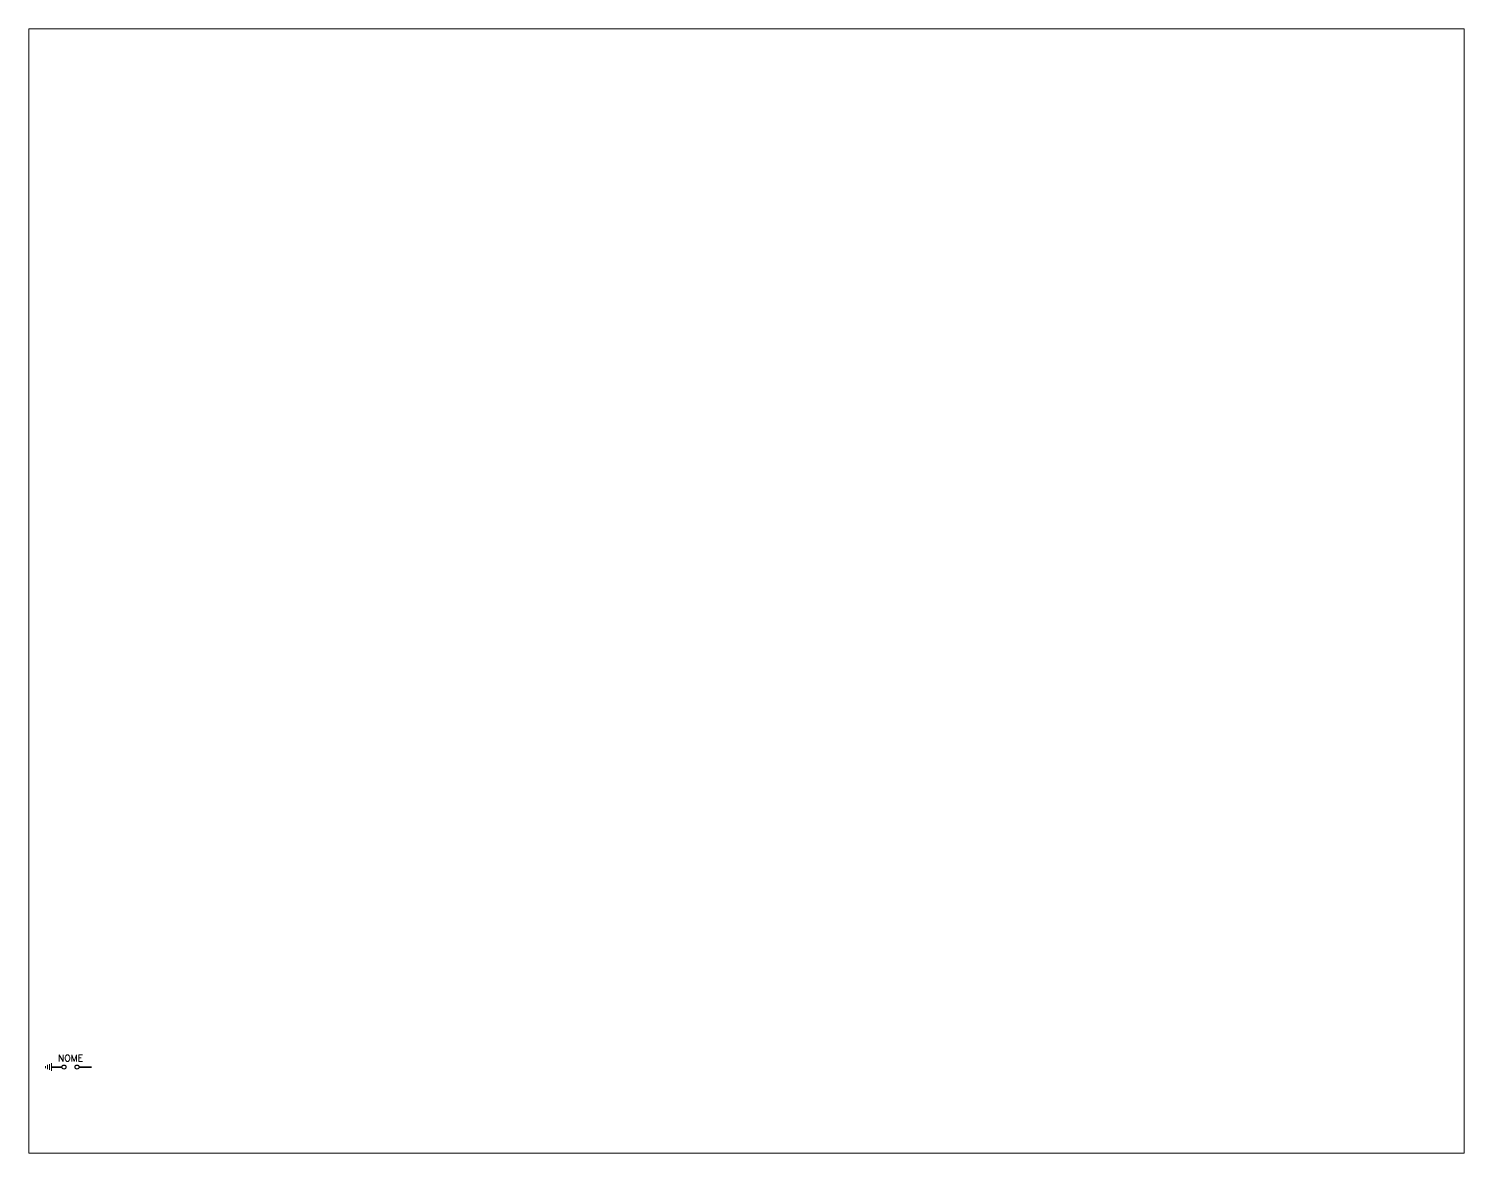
# Paper-space layout 'Layout1' of a CAD drawing. Extents: x 1.03 to 9.28, y 0.81 to 7.27.
# The model-space entities are those that its viewports show. They can reach past a viewport. Long polylines and large blocks are cut down to what shows.
import ezdxf
from ezdxf.enums import TextEntityAlignment as Align

# ---------------------------------------------------------------- set-up
doc = ezdxf.new("R2010")
doc.units = 0
doc.header["$LTSCALE"] = 10
doc.header["$MEASUREMENT"] = 0
doc.layers.get('0').update_dxf_attribs({"linetype": 'CONTINUOUS'})
doc.styles.add('ROMANS', font='romans', dxfattribs={"height": 0.2})

msp = doc.modelspace()

# ---------------------------------------------------------------- linework, layer by layer
at = {"color": 5, "linetype": 'Continuous'}
for points, const_width in [([(1.34, 6.48), (1.34, 7.16)], 0.3), ([(1.94, 6.12), (1.94, 7.53)], 0.3), ([(2.54, 5.93), (2.54, 7.74)], 0.3), ([(6.25, 6.83), (3.14, 6.83)], 0.5), ([(3.14, 5.63), (3.14, 8.03)], 0.3), ([(15.05, 6.83), (11.35, 6.83)], 0.5)]:
    msp.add_lwpolyline(points, dxfattribs=dict(at, const_width=const_width))
at = {"color": 7, "linetype": 'Continuous'}
for centre in [(6.85, 6.83), (10.75, 6.83)]:
    msp.add_circle(centre, 0.6, dxfattribs=at)

# ---------------------------------------------------------------- texts
at = {"lineweight": 5, "style": 'ROMANS', "flags": 4}
msp.add_attdef('NOME', text='NOME', height=2, dxfattribs=at).set_placement((8.8, 9.5), align=Align.MIDDLE_CENTER)

psp = doc.layouts.get("Layout1")

# ---------------------------------------------------------------- viewports
at = {"layer": '0', "view_target_point": (-23.7891, -51.5)}
psp.add_viewport(center=(5.1562, 4.0382), size=(8.25, 6.461111), view_center_point=(233.7877, 200), view_height=334.634538, dxfattribs=at)

doc.saveas('drawing.dxf')
